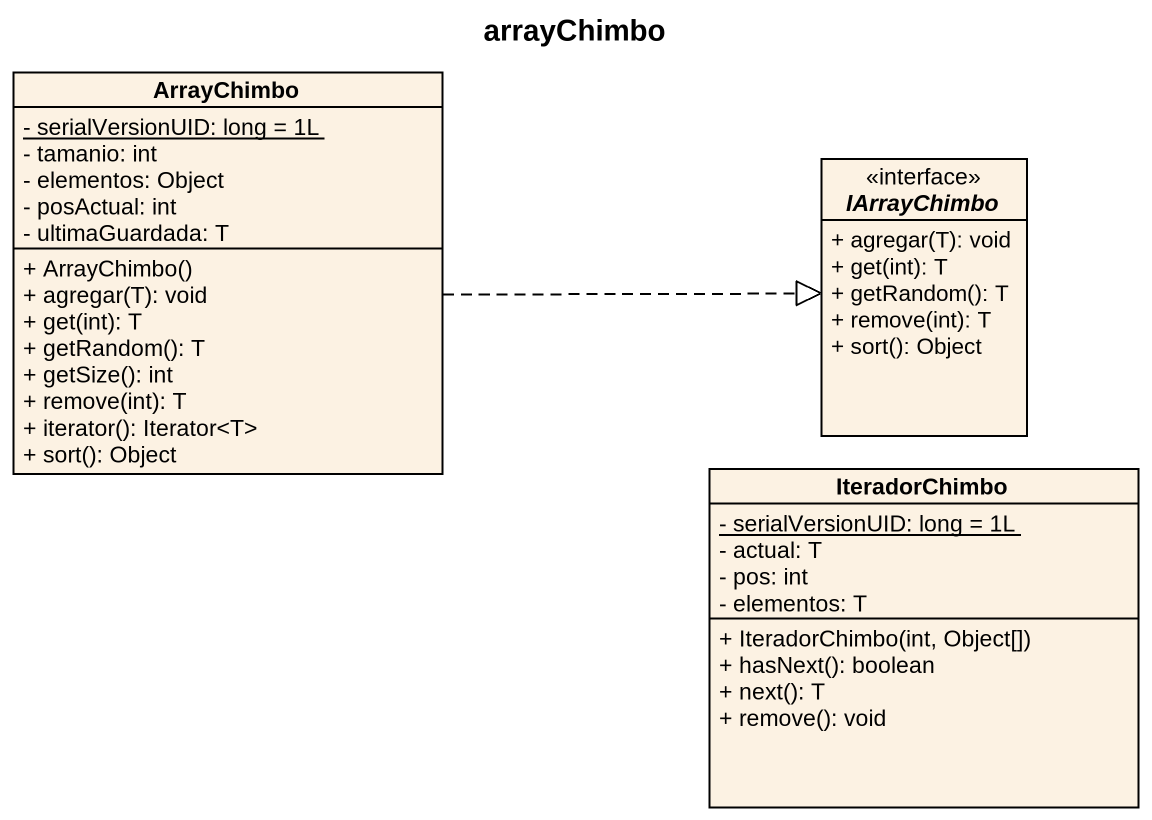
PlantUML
@startuml
title arrayChimbo
hide circle
hide empty members
skinparam classAttributeIconSize 0
class ArrayChimbo {
  {static} - serialVersionUID: long = 1L
  - tamanio: int
  - elementos: Object
  - posActual: int
  - ultimaGuardada: T
  + ArrayChimbo()
  + agregar(T): void
  + get(int): T
  + getRandom(): T
  + getSize(): int
  + remove(int): T
  + iterator(): Iterator<T>
  + sort(): Object
}
interface IArrayChimbo <<interface>> {
  + agregar(T): void
  + get(int): T
  + getRandom(): T
  + remove(int): T
  + sort(): Object
}
class IteradorChimbo {
  {static} - serialVersionUID: long = 1L
  - actual: T
  - pos: int
  - elementos: T
  + IteradorChimbo(int, Object[])
  + hasNext(): boolean
  + next(): T
  + remove(): void
}
ArrayChimbo .right.|> IArrayChimbo
@enduml
